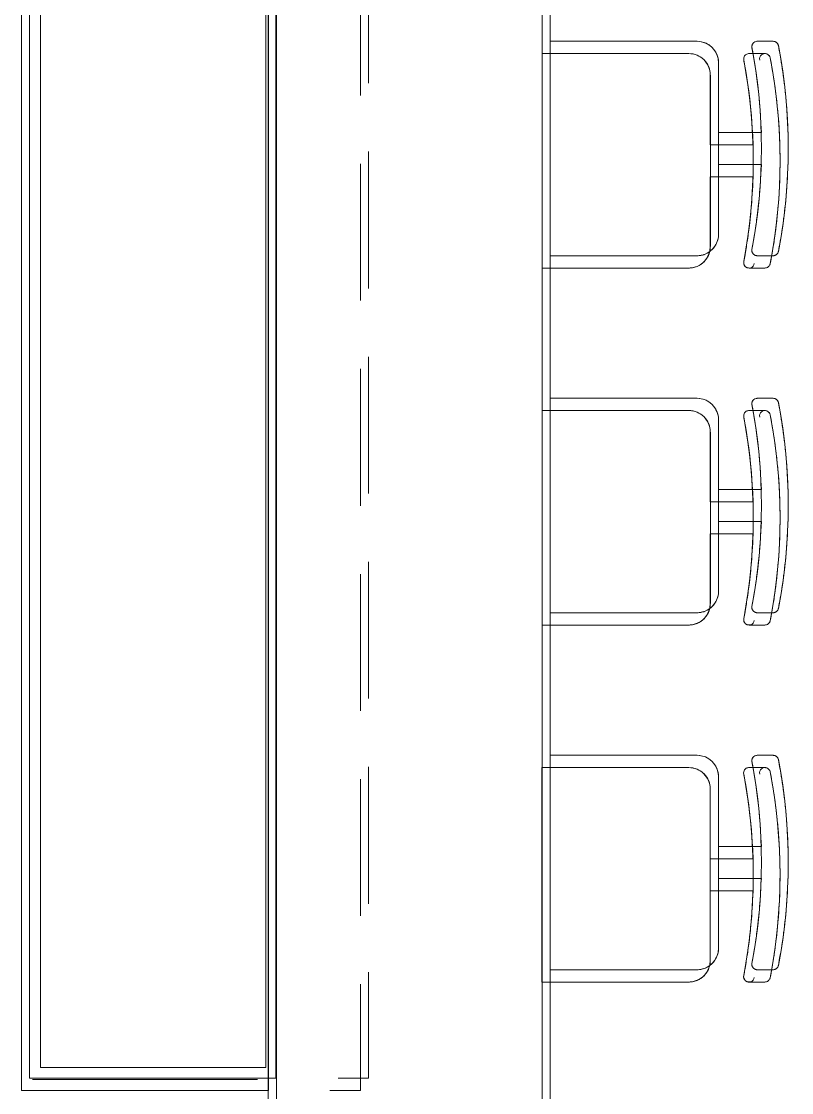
# Model space of a CAD drawing. Extents: x -14.2 to 52.3, y 3.7 to 90.9.
# Drawn here: x 34.271 to 35.678, y 22 to 23.959 of the extents above; entities that cross this region are included whole.
import ezdxf

# ---------------------------------------------------------------- set-up
doc = ezdxf.new("R2010")
doc.units = 0
for name, pattern in [('limpo_PINI-PSG-PE-0102-LAZ-R00$0$IMPORT-DASHED2', [375, 250, -125]), ('limpo_PINI-PSG-PE-0102-LAZ-R00$0$IMPORT-HIDDEN2 _2_', [187.5, 125, -62.5]), ('limpo_PINI-PSG-PE-0102-LAZ-R00$0$IMPORT-IMPORT-DASHED2 _2_', [0.375, 0.25, -0.125])]:
    doc.linetypes.add(name, pattern=pattern)
for name, color, linetype, lineweight in [('limpo_PINI-PSG-PE-0102-LAZ-R00$0$0-20', 7, 'Continuous', 5), ('limpo_PINI-PSG-PE-0102-LAZ-R00$0$ARQ_MOBILIÁRIO', 135, 'Continuous', 5), ('limpo_PINI-PSG-PE-0102-LAZ-R00$0$ARQ_PROJEÇÃO_ABAIXO', 2, 'limpo_PINI-PSG-PE-0102-LAZ-R00$0$IMPORT-HIDDEN2 _2_', 5), ('limpo_PINI-PSG-PE-0102-LAZ-R00$0$LAYOUT_AMB_LAZ_dwg', 8, 'Continuous', 5)]:
    doc.layers.add(name, color=color, linetype=linetype, lineweight=lineweight)
doc.layers.add('limpo_PINI-PSG-PE-0102-LAZ-R00$0$0-21', color=7, linetype='limpo_PINI-PSG-PE-0102-LAZ-R00$0$IMPORT-IMPORT-DASHED2 _2_', lineweight=5, true_color=0x999999)
doc.layers.add('limpo_PINI-PSG-PE-0102-LAZ-R00$0$0-8', color=7, linetype='Continuous', lineweight=5, true_color=0x999999)
doc.layers.add('limpo_PINI-PSG-PE-0102-LAZ-R00$0$XR_ARQT', color=7, linetype='Continuous')
doc.layers.add('XR_ARQT', color=7, linetype='Continuous')

# ---------------------------------------------------------------- blocks, each defined once
blk = doc.blocks.new('limpo_PINI-PSG-PE-0102-LAZ-R00$0$LAZ GERAL - PNE_dwg-25011385-009 - PRE - PAV_ LAZER - GERAL')
at = {"layer": 'limpo_PINI-PSG-PE-0102-LAZ-R00$0$0-20', "flags": 128}
blk.add_lwpolyline([(12.6593, -2.804), (13.1105, -2.804), (13.1105, 0.596), (12.6593, 0.596)], close=True, dxfattribs=at)
at = {"layer": 'limpo_PINI-PSG-PE-0102-LAZ-R00$0$0-21', "flags": 128}
blk.add_lwpolyline([(13.1093, 0.596), (13.2786, 0.596), (13.2786, -2.804), (13.1105, -2.804)], dxfattribs=at)
at = {"layer": 'limpo_PINI-PSG-PE-0102-LAZ-R00$0$0-8'}
for p, q in [((13.1102, 0.9335), (13.1102, -3.1415)), ((13.6103, 0.9335), (13.6103, -3.1415)), ((14.0176, -0.908), (13.9886, -0.908)), ((13.9179, -1.2608), (13.9179, -0.9472)), ((13.6103, -1.034), (13.6103, -1.174)), ((13.9179, -1.0746), (13.9963, -1.0746)), ((13.9179, -1.1334), (13.9963, -1.1334)), ((13.6103, -1.3), (13.8787, -1.3)), ((14.0177, -1.3001), (13.9886, -1.3001)), ((14.0176, -1.5607), (13.9886, -1.5607)), ((13.9179, -1.9136), (13.9179, -1.6)), ((13.9179, -1.7273), (13.9963, -1.7273)), ((13.9179, -1.7861), (13.9963, -1.7861)), ((13.6103, -1.9528), (13.8787, -1.9528)), ((14.0177, -1.9528), (13.9886, -1.9528)), ((14.0176, -2.2134), (13.9885, -2.2134)), ((13.9179, -2.5663), (13.9179, -2.2527)), ((13.9178, -2.38), (13.9962, -2.38)), ((13.9178, -2.4388), (13.9962, -2.4388)), ((13.6103, -2.6055), (13.8786, -2.6055)), ((14.0176, -2.6055), (13.9885, -2.6055))]:
    blk.add_line(p, q, dxfattribs=at)
at = {"layer": 'limpo_PINI-PSG-PE-0102-LAZ-R00$0$0-8', "flags": 128}
for points in [[(13.1093, -2.804), (13.1093, 0.596), (12.6593, 0.596), (12.6593, -2.804), (13.1105, -2.804), (13.1105, 0.596), (12.6593, 0.596), (12.6593, -2.804), (13.1105, -2.804)], [(13.0905, -2.784), (13.0905, 0.576), (12.6793, 0.576), (12.6793, -2.784), (13.0905, -2.784)], [(13.8787, -0.908), (13.6103, -0.908), (13.8787, -0.908), (13.8832, -0.9083), (13.8859, -0.9087), (13.8917, -0.9102), (13.8951, -0.9116), (13.8992, -0.9138), (13.9023, -0.9159), (13.9063, -0.9194), (13.9129, -0.9281), (13.9153, -0.9332), (13.917, -0.9388), (13.9176, -0.9425), (13.9179, -0.9472), (13.9179, -1.0746), (13.9963, -1.0746), (13.9953, -1.0588), (13.9945, -1.044), (13.9938, -1.0331), (13.9929, -1.0216), (13.9913, -1.0047), (13.9898, -0.9908), (13.9881, -0.9765), (13.9859, -0.9611), (13.9832, -0.9436), (13.9804, -0.9272), (13.9793, -0.9216), (13.9788, -0.9174), (13.979, -0.9161), (13.9796, -0.914), (13.9805, -0.9123), (13.9811, -0.9116), (13.9823, -0.9103), (13.9836, -0.9094), (13.9848, -0.9088), (13.9864, -0.9083), (13.9877, -0.908), (13.9886, -0.908), (14.0176, -0.908), (14.0187, -0.9081), (14.0196, -0.9082), (14.0212, -0.9087), (14.0221, -0.9091), (14.023, -0.9096), (14.0239, -0.9102), (14.0251, -0.9115), (14.0258, -0.9123), (14.0266, -0.9137), (14.0271, -0.9152), (14.0273, -0.9159), (14.0289, -0.9245), (14.0297, -0.9289), (14.0305, -0.9335), (14.0317, -0.9402), (14.0326, -0.9462), (14.0335, -0.9516), (14.0344, -0.9575), (14.0353, -0.9636), (14.0362, -0.9699), (14.0372, -0.9777), (14.0381, -0.985), (14.0385, -0.9878), (14.0388, -0.9911), (14.0391, -0.9937), (14.0394, -0.9963), (14.0397, -0.9987), (14.0399, -1.0012), (14.0403, -1.0043), (14.0407, -1.0088), (14.0411, -1.0123), (14.0414, -1.0159), (14.0417, -1.0194), (14.042, -1.0228), (14.0422, -1.0262), (14.0425, -1.029), (14.0427, -1.0321), (14.0429, -1.035), (14.0431, -1.0376), (14.0433, -1.0404), (14.0434, -1.0418), (14.0434, -1.0431), (14.0435, -1.0439), (14.0436, -1.0451), (14.0436, -1.0453), (14.0436, -1.0465), (14.0437, -1.0475), (14.0437, -1.0483), (14.0438, -1.0496), (14.0439, -1.0512), (14.044, -1.0524), (14.0441, -1.0557), (14.0443, -1.0599), (14.0445, -1.0633), (14.0446, -1.0675), (14.0448, -1.0709), (14.0449, -1.0751), (14.045, -1.0799), (14.0451, -1.0833), (14.0452, -1.0872), (14.0452, -1.0918), (14.0453, -1.0937), (14.0453, -1.104), (14.0452, -1.1153), (14.0452, -1.1201), (14.045, -1.127), (14.0447, -1.1389), (14.0441, -1.1519), (14.0438, -1.1592), (14.0434, -1.1646), (14.043, -1.1721), (14.0423, -1.1807), (14.0414, -1.1914), (14.0407, -1.1996), (14.04, -1.2059), (14.0393, -1.2127), (14.0386, -1.2192), (14.0383, -1.2218), (14.0379, -1.2245), (14.0376, -1.2271), (14.0373, -1.2296), (14.0369, -1.2325), (14.0367, -1.234), (14.0365, -1.2361), (14.0361, -1.2386), (14.0358, -1.2406), (14.0348, -1.2479), (14.0343, -1.2514), (14.0336, -1.2556), (14.0329, -1.2604), (14.0322, -1.2646), (14.0315, -1.2687), (14.0308, -1.2727), (14.0297, -1.2791), (14.0289, -1.2834), (14.0282, -1.2873), (14.0273, -1.2921), (14.027, -1.2932), (14.0268, -1.2938), (14.0264, -1.2947), (14.0257, -1.2958), (14.0251, -1.2966), (14.0245, -1.2973), (14.0239, -1.2978), (14.0233, -1.2982), (14.0228, -1.2986), (14.0221, -1.299), (14.0216, -1.2992), (14.0207, -1.2995), (14.0194, -1.2999), (14.0187, -1.3), (14.0177, -1.3001), (14.0177, -1.3), (13.9886, -1.3), (13.9878, -1.3), (13.9872, -1.2999), (13.9865, -1.2998), (13.9861, -1.2997), (13.9855, -1.2995), (13.9848, -1.2993), (13.9842, -1.299), (13.9836, -1.2986), (13.9824, -1.2979), (13.9817, -1.2972), (13.9809, -1.2963), (13.9804, -1.2956), (13.9801, -1.2951), (13.9798, -1.2946), (13.9795, -1.2939), (13.9792, -1.2931), (13.979, -1.2924), (13.9789, -1.2917), (13.9788, -1.2907), (13.9788, -1.29), (13.9788, -1.2893), (13.979, -1.2884), (13.9801, -1.2823), (13.9806, -1.2795), (13.9814, -1.2752), (13.982, -1.2719), (13.9826, -1.268), (13.9833, -1.2642), (13.9837, -1.2612), (13.9843, -1.2579), (13.9849, -1.2539), (13.9856, -1.2494), (13.9862, -1.2447), (13.9867, -1.2413), (13.9871, -1.2384), (13.9876, -1.2346), (13.9882, -1.2307), (13.9886, -1.2271), (13.9893, -1.2216), (13.9898, -1.2171), (13.9905, -1.2106), (13.9911, -1.2053), (13.9916, -1.2003), (13.9921, -1.1951), (13.9926, -1.1901), (13.993, -1.1844), (13.9935, -1.1789), (13.994, -1.172), (13.9944, -1.1651), (13.9949, -1.1573), (13.9952, -1.1504), (13.9956, -1.1422), (13.9963, -1.1334), (13.9179, -1.1334), (13.9179, -1.2608), (13.9176, -1.2655), (13.9171, -1.2687), (13.9164, -1.2715), (13.9155, -1.2742), (13.9143, -1.2772), (13.9127, -1.2804), (13.9113, -1.2825), (13.9097, -1.2848), (13.9075, -1.2874), (13.904, -1.2907), (13.9019, -1.2924), (13.899, -1.2944), (13.8974, -1.2953), (13.8961, -1.2959), (13.8949, -1.2965), (13.8936, -1.2971), (13.8918, -1.2978), (13.8908, -1.2981), (13.8897, -1.2985), (13.8888, -1.2987), (13.8873, -1.2991), (13.8856, -1.2994), (13.8844, -1.2996), (13.8829, -1.2998), (13.881, -1.3), (13.8796, -1.3), (13.8787, -1.3001), (13.6103, -1.3001), (13.6103, -0.908)], [(13.8787, -1.5607), (13.6103, -1.5607), (13.8787, -1.5607), (13.8832, -1.561), (13.8859, -1.5614), (13.8917, -1.5629), (13.8951, -1.5643), (13.8992, -1.5665), (13.9023, -1.5686), (13.9063, -1.5721), (13.9129, -1.5808), (13.9153, -1.586), (13.917, -1.5915), (13.9176, -1.5952), (13.9179, -1.5999), (13.9179, -1.7273), (13.9963, -1.7273), (13.9953, -1.7115), (13.9945, -1.6967), (13.9938, -1.6858), (13.9929, -1.6743), (13.9913, -1.6574), (13.9898, -1.6435), (13.9881, -1.6292), (13.9859, -1.6138), (13.9832, -1.5963), (13.9804, -1.5799), (13.9793, -1.5743), (13.9788, -1.5701), (13.979, -1.5688), (13.9796, -1.5667), (13.9805, -1.565), (13.9811, -1.5643), (13.9823, -1.563), (13.9836, -1.5621), (13.9848, -1.5615), (13.9864, -1.561), (13.9877, -1.5608), (13.9886, -1.5607), (14.0176, -1.5607), (14.0187, -1.5608), (14.0196, -1.5609), (14.0212, -1.5614), (14.0221, -1.5618), (14.023, -1.5623), (14.0239, -1.563), (14.0251, -1.5642), (14.0258, -1.5651), (14.0266, -1.5664), (14.0271, -1.5679), (14.0273, -1.5687), (14.0289, -1.5772), (14.0297, -1.5816), (14.0305, -1.5863), (14.0317, -1.5929), (14.0326, -1.5989), (14.0335, -1.6043), (14.0344, -1.6103), (14.0353, -1.6163), (14.0362, -1.6226), (14.0372, -1.6304), (14.0381, -1.6378), (14.0385, -1.6405), (14.0388, -1.6438), (14.0391, -1.6465), (14.0394, -1.649), (14.0397, -1.6515), (14.0399, -1.6539), (14.0403, -1.657), (14.0407, -1.6615), (14.0411, -1.665), (14.0414, -1.6686), (14.0417, -1.6721), (14.042, -1.6755), (14.0422, -1.6789), (14.0425, -1.6817), (14.0427, -1.6848), (14.0429, -1.6877), (14.0431, -1.6903), (14.0433, -1.6931), (14.0434, -1.6945), (14.0434, -1.6958), (14.0435, -1.6966), (14.0436, -1.6978), (14.0436, -1.698), (14.0436, -1.6992), (14.0437, -1.7002), (14.0437, -1.7011), (14.0438, -1.7023), (14.0439, -1.7039), (14.044, -1.7051), (14.0441, -1.7084), (14.0443, -1.7126), (14.0445, -1.716), (14.0446, -1.7202), (14.0448, -1.7236), (14.0449, -1.7278), (14.045, -1.7326), (14.0451, -1.736), (14.0452, -1.7399), (14.0452, -1.7445), (14.0453, -1.7464), (14.0453, -1.7567), (14.0452, -1.768), (14.0452, -1.7728), (14.045, -1.7797), (14.0447, -1.7916), (14.0441, -1.8046), (14.0438, -1.812), (14.0434, -1.8173), (14.043, -1.8248), (14.0423, -1.8334), (14.0414, -1.8441), (14.0407, -1.8523), (14.04, -1.8586), (14.0393, -1.8654), (14.0386, -1.8719), (14.0383, -1.8745), (14.0379, -1.8772), (14.0376, -1.8798), (14.0373, -1.8823), (14.0369, -1.8852), (14.0367, -1.8867), (14.0365, -1.8888), (14.0361, -1.8913), (14.0358, -1.8933), (14.0348, -1.9006), (14.0343, -1.9041), (14.0336, -1.9083), (14.0329, -1.9131), (14.0322, -1.9173), (14.0315, -1.9214), (14.0308, -1.9254), (14.0297, -1.9318), (14.0289, -1.9361), (14.0282, -1.9401), (14.0273, -1.9448), (14.027, -1.9459), (14.0268, -1.9465), (14.0264, -1.9475), (14.0257, -1.9485), (14.0251, -1.9494), (14.0245, -1.95), (14.0239, -1.9505), (14.0233, -1.9509), (14.0228, -1.9513), (14.0221, -1.9517), (14.0216, -1.9519), (14.0207, -1.9523), (14.0194, -1.9526), (14.0187, -1.9527), (14.0177, -1.9528), (14.0177, -1.9528), (13.9886, -1.9528), (13.9878, -1.9527), (13.9872, -1.9527), (13.9865, -1.9525), (13.9861, -1.9524), (13.9855, -1.9522), (13.9848, -1.952), (13.9842, -1.9517), (13.9836, -1.9514), (13.9824, -1.9506), (13.9817, -1.9499), (13.9809, -1.949), (13.9804, -1.9483), (13.9801, -1.9478), (13.9798, -1.9473), (13.9795, -1.9466), (13.9792, -1.9458), (13.979, -1.9451), (13.9789, -1.9444), (13.9788, -1.9434), (13.9788, -1.9427), (13.9788, -1.942), (13.979, -1.9411), (13.9801, -1.935), (13.9806, -1.9323), (13.9814, -1.9279), (13.982, -1.9247), (13.9826, -1.9207), (13.9833, -1.9169), (13.9837, -1.9139), (13.9843, -1.9106), (13.9849, -1.9066), (13.9856, -1.9021), (13.9862, -1.8974), (13.9867, -1.894), (13.9871, -1.8911), (13.9876, -1.8873), (13.9882, -1.8834), (13.9886, -1.8798), (13.9893, -1.8744), (13.9898, -1.8698), (13.9905, -1.8633), (13.9911, -1.858), (13.9916, -1.853), (13.9921, -1.8478), (13.9926, -1.8428), (13.993, -1.8371), (13.9935, -1.8316), (13.994, -1.8247), (13.9944, -1.8178), (13.9949, -1.81), (13.9952, -1.8031), (13.9956, -1.795), (13.9963, -1.7861), (13.9179, -1.7861), (13.9179, -1.9136), (13.9176, -1.9182), (13.9171, -1.9214), (13.9164, -1.9243), (13.9155, -1.9269), (13.9143, -1.9299), (13.9127, -1.9331), (13.9113, -1.9352), (13.9097, -1.9375), (13.9075, -1.9402), (13.904, -1.9435), (13.9019, -1.9451), (13.899, -1.9471), (13.8974, -1.948), (13.8961, -1.9487), (13.8949, -1.9492), (13.8936, -1.9498), (13.8918, -1.9505), (13.8908, -1.9508), (13.8897, -1.9512), (13.8888, -1.9514), (13.8873, -1.9518), (13.8856, -1.9521), (13.8844, -1.9523), (13.8829, -1.9525), (13.881, -1.9527), (13.8796, -1.9527), (13.8787, -1.9528), (13.6103, -1.9528), (13.6103, -1.5607)], [(13.8786, -2.2134), (13.6103, -2.2134), (13.8786, -2.2134), (13.8832, -2.2137), (13.8858, -2.2141), (13.8917, -2.2156), (13.8951, -2.217), (13.8992, -2.2192), (13.9023, -2.2213), (13.9063, -2.2248), (13.9129, -2.2335), (13.9153, -2.2387), (13.9169, -2.2443), (13.9176, -2.2479), (13.9178, -2.2526), (13.9178, -2.38), (13.9962, -2.38), (13.9952, -2.3642), (13.9944, -2.3494), (13.9937, -2.3385), (13.9928, -2.327), (13.9913, -2.3101), (13.9898, -2.2962), (13.988, -2.2819), (13.9859, -2.2665), (13.9832, -2.249), (13.9803, -2.2326), (13.9793, -2.227), (13.9788, -2.2228), (13.9789, -2.2215), (13.9795, -2.2194), (13.9805, -2.2177), (13.981, -2.217), (13.9823, -2.2157), (13.9835, -2.2148), (13.9847, -2.2142), (13.9863, -2.2137), (13.9876, -2.2135), (13.9885, -2.2134), (14.0176, -2.2134), (14.0186, -2.2135), (14.0196, -2.2136), (14.0211, -2.2141), (14.022, -2.2145), (14.023, -2.215), (14.0238, -2.2157), (14.0251, -2.2169), (14.0257, -2.2178), (14.0265, -2.2191), (14.0271, -2.2206), (14.0272, -2.2214), (14.0288, -2.2299), (14.0296, -2.2343), (14.0305, -2.239), (14.0316, -2.2456), (14.0326, -2.2516), (14.0335, -2.257), (14.0344, -2.263), (14.0352, -2.269), (14.0361, -2.2753), (14.0372, -2.2831), (14.0381, -2.2905), (14.0384, -2.2932), (14.0388, -2.2965), (14.0391, -2.2992), (14.0394, -2.3017), (14.0396, -2.3042), (14.0399, -2.3066), (14.0402, -2.3097), (14.0407, -2.3142), (14.041, -2.3178), (14.0413, -2.3213), (14.0416, -2.3248), (14.0419, -2.3283), (14.0422, -2.3316), (14.0424, -2.3345), (14.0426, -2.3375), (14.0428, -2.3404), (14.043, -2.343), (14.0432, -2.3458), (14.0433, -2.3472), (14.0434, -2.3485), (14.0434, -2.3494), (14.0435, -2.3505), (14.0435, -2.3507), (14.0436, -2.3519), (14.0436, -2.353), (14.0437, -2.3538), (14.0438, -2.3551), (14.0438, -2.3566), (14.0439, -2.3578), (14.0441, -2.3611), (14.0443, -2.3653), (14.0444, -2.3687), (14.0446, -2.3729), (14.0447, -2.3764), (14.0448, -2.3805), (14.045, -2.3853), (14.045, -2.3887), (14.0451, -2.3926), (14.0452, -2.3972), (14.0452, -2.3991), (14.0453, -2.4094), (14.0452, -2.4207), (14.0451, -2.4255), (14.045, -2.4324), (14.0446, -2.4444), (14.0441, -2.4574), (14.0437, -2.4647), (14.0434, -2.4701), (14.0429, -2.4775), (14.0423, -2.4861), (14.0414, -2.4969), (14.0406, -2.505), (14.04, -2.5113), (14.0393, -2.5181), (14.0385, -2.5246), (14.0382, -2.5272), (14.0379, -2.5299), (14.0376, -2.5326), (14.0373, -2.535), (14.0369, -2.5379), (14.0367, -2.5395), (14.0364, -2.5415), (14.0361, -2.544), (14.0358, -2.546), (14.0347, -2.5533), (14.0342, -2.5568), (14.0336, -2.561), (14.0328, -2.5658), (14.0322, -2.57), (14.0315, -2.5741), (14.0308, -2.5781), (14.0296, -2.5846), (14.0289, -2.5888), (14.0281, -2.5928), (14.0272, -2.5975), (14.027, -2.5986), (14.0267, -2.5992), (14.0263, -2.6002), (14.0257, -2.6012), (14.025, -2.6021), (14.0244, -2.6027), (14.0238, -2.6032), (14.0233, -2.6037), (14.0227, -2.604), (14.022, -2.6044), (14.0215, -2.6047), (14.0207, -2.605), (14.0194, -2.6053), (14.0186, -2.6054), (14.0176, -2.6055), (14.0176, -2.6055), (13.9885, -2.6055), (13.9878, -2.6054), (13.9872, -2.6054), (13.9865, -2.6052), (13.986, -2.6051), (13.9854, -2.605), (13.9847, -2.6047), (13.9842, -2.6044), (13.9835, -2.6041), (13.9824, -2.6033), (13.9816, -2.6026), (13.9808, -2.6017), (13.9804, -2.601), (13.9801, -2.6006), (13.9798, -2.6), (13.9794, -2.5993), (13.9792, -2.5985), (13.979, -2.5978), (13.9789, -2.5971), (13.9788, -2.5961), (13.9788, -2.5955), (13.9788, -2.5948), (13.9789, -2.5938), (13.9801, -2.5877), (13.9806, -2.585), (13.9813, -2.5806), (13.9819, -2.5774), (13.9826, -2.5735), (13.9832, -2.5696), (13.9837, -2.5666), (13.9842, -2.5633), (13.9848, -2.5594), (13.9855, -2.5548), (13.9862, -2.5501), (13.9867, -2.5467), (13.9871, -2.5438), (13.9876, -2.54), (13.9881, -2.5361), (13.9886, -2.5325), (13.9892, -2.5271), (13.9898, -2.5226), (13.9905, -2.516), (13.9911, -2.5108), (13.9916, -2.5057), (13.9921, -2.5005), (13.9925, -2.4955), (13.993, -2.4898), (13.9934, -2.4843), (13.9939, -2.4774), (13.9944, -2.4705), (13.9948, -2.4627), (13.9952, -2.4558), (13.9955, -2.4477), (13.9962, -2.4388), (13.9178, -2.4388), (13.9178, -2.5663), (13.9176, -2.5709), (13.917, -2.5741), (13.9164, -2.577), (13.9155, -2.5796), (13.9143, -2.5826), (13.9126, -2.5858), (13.9113, -2.588), (13.9097, -2.5902), (13.9074, -2.5929), (13.904, -2.5962), (13.9019, -2.5978), (13.899, -2.5998), (13.8974, -2.6007), (13.8961, -2.6014), (13.8949, -2.602), (13.8935, -2.6025), (13.8918, -2.6032), (13.8908, -2.6035), (13.8897, -2.6039), (13.8887, -2.6041), (13.8872, -2.6045), (13.8855, -2.6049), (13.8843, -2.6051), (13.8829, -2.6052), (13.8809, -2.6054), (13.8796, -2.6055), (13.8786, -2.6055), (13.6103, -2.6055), (13.6103, -2.2134)]]:
    blk.add_lwpolyline(points, dxfattribs=at)
at = {"layer": 'limpo_PINI-PSG-PE-0102-LAZ-R00$0$0-8'}
for centre, start, end in [((13.0064, -1.104), 349.2642, 10.7351), ((13.0064, -1.7567), 349.2642, 10.7351), ((13.0554, -2.4094), 349.0469, 10.9524)]:
    blk.add_arc(centre, 0.9899, start, end, dxfattribs=at)
for centre, major_axis, ratio, start_param, end_param in [((13.8787, -0.9472), (0.0114, 0.0375), 1, 5.006388, 6.577184), ((13.9886, -0.9178), (0.00758, 0.00621), 0.999999, 0.884093, 2.642258), ((14.0177, -0.9178), (-0.0046, 0.00866), 1, 4.415269, 5.794903), ((13.0554, -1.104), (0.3183, 0.9373), 1, 4.848629, 5.230953), ((13.8787, -1.2608), (0.0362, 0.015), 1, 4.319684, 5.890481), ((13.9886, -1.2902), (-0.00135, 0.00971), 1, 1.245287, 3.003452), ((14.0177, -1.2902), (0.00515, 0.00834), 1, 3.695165, 5.074799), ((13.8787, -1.5999), (-0.0333, 0.0206), 1, 3.695161, 5.265958), ((13.9886, -1.5705), (0.00693, 0.00693), 1, 0.785404, 2.54357), ((14.0177, -1.5705), (0.00287, 0.00937), 1, 5.200662, 6.580296), ((13.0554, -1.7567), (0.3183, 0.9373), 1, 4.848629, 5.230953), ((13.8787, -1.9135), (0.0392, 0), 1, 4.712376, 6.283173), ((13.9886, -1.943), (-0.00625, 0.00755), 1, 0.691714, 2.449879), ((14.0177, -1.943), (-0.0098, 0), 1, 1.570795, 2.950429), ((13.8786, -2.2526), (-0.015, 0.0362), 1, 4.319688, 5.890484), ((13.9886, -2.2232), (0.00905, 0.00375), 1, 1.178095, 2.93626), ((13.0064, -2.4094), (0.6795, 0.7198), 1, 5.281611, 5.656348), ((14.0176, -2.2232), (0.00378, 0.00904), 1, 5.299364, 6.678998), ((13.8786, -2.5663), (-0.015, 0.0362), 1, 2.748897, 4.319693), ((13.9886, -2.5957), (-0.00289, 0.00937), 1, 1.08441, 2.842575), ((14.0176, -2.5957), (0.00834, 0.00515), 0.999999, 4.158814, 5.538448)]:
    blk.add_ellipse(centre, major_axis=major_axis, ratio=ratio, start_param=start_param, end_param=end_param, dxfattribs=at)
blk = doc.blocks.new('limpo_PINI-PSG-PE-0102-LAZ-R00$0$LAYOUT_AMB_LAZ_dwg-2867451-5PPE_008_LAZER__P_A_0_09_')
at = {"color": 9, "lineweight": 5}
blk.add_line((42824.3, 16244.6), (43235.6, 16244.6), dxfattribs=at)
at = {"color": 9, "lineweight": 5, "flags": 128}
for points in [[(42804.3, 19624.6), (42804.3, 16224.6), (43255.6, 16224.6), (43255.6, 19624.6)], [(43755.4, 18120.6), (44023.7, 18120.6), (44028.3, 18120.3), (44030.9, 18119.9), (44036.8, 18118.4), (44040.2, 18117), (44044.3, 18114.8), (44047.4, 18112.7), (44051.4, 18109.2), (44058, 18100.5), (44060.4, 18095.3), (44062, 18089.7), (44062.7, 18086.1), (44062.9, 18081.4), (44062.9, 17954), (44141.3, 17954), (44140.3, 17969.8), (44139.5, 17984.6), (44138.8, 17995.5), (44137.9, 18007), (44136.4, 18023.9), (44134.9, 18037.8), (44133.1, 18052.1), (44131, 18067.5), (44128.3, 18085), (44125.4, 18101.4), (44124.4, 18107), (44123.9, 18111.2), (44124, 18112.5), (44124.6, 18114.6), (44125.6, 18116.3), (44126.1, 18117), (44127.4, 18118.3), (44128.6, 18119.2), (44129.8, 18119.8), (44131.4, 18120.3), (44132.7, 18120.5), (44133.6, 18120.6), (44162.7, 18120.6), (44163.7, 18120.5), (44164.7, 18120.4), (44166.2, 18119.9), (44167.1, 18119.5), (44168.1, 18119), (44168.9, 18118.3), (44170.2, 18117.1), (44170.8, 18116.2), (44171.6, 18114.9), (44172.2, 18113.4), (44172.3, 18112.6), (44173.9, 18104.1), (44174.7, 18099.7), (44175.6, 18095), (44176.7, 18088.4), (44177.7, 18082.4), (44178.5, 18077), (44179.5, 18071), (44180.3, 18065), (44181.2, 18058.7), (44182.3, 18050.9), (44183.2, 18043.5), (44183.5, 18040.8), (44183.9, 18037.5), (44184.2, 18034.8), (44184.5, 18032.3), (44184.7, 18029.8), (44185, 18027.4), (44185.3, 18024.3), (44185.8, 18019.8), (44186.1, 18016.2), (44186.4, 18012.7), (44186.7, 18009.2), (44187, 18005.7), (44187.3, 18002.4), (44187.5, 17999.5), (44187.7, 17996.5), (44187.9, 17993.6), (44188.1, 17991), (44188.3, 17988.2), (44188.4, 17986.8), (44188.5, 17985.5), (44188.5, 17984.6), (44188.6, 17983.5), (44188.6, 17983.3), (44188.7, 17982.1), (44188.7, 17981), (44188.8, 17980.2), (44188.9, 17978.9), (44188.9, 17977.4), (44189, 17976.2), (44189.2, 17972.9), (44189.4, 17968.7), (44189.5, 17965.3), (44189.7, 17961.1), (44189.8, 17957.6), (44189.9, 17953.5), (44190.1, 17948.7), (44190.1, 17945.3), (44190.2, 17941.4), (44190.3, 17936.8), (44190.3, 17934.9), (44190.4, 17924.6), (44190.3, 17913.3), (44190.2, 17908.5), (44190.1, 17901.6), (44189.7, 17889.6), (44189.2, 17876.6), (44188.8, 17869.3), (44188.5, 17863.9), (44188, 17856.5), (44187.4, 17847.9), (44186.5, 17837.1), (44185.7, 17829), (44185.1, 17822.7), (44184.4, 17815.9), (44183.6, 17809.4), (44183.3, 17806.8), (44183, 17804.1), (44182.7, 17801.4), (44182.4, 17799), (44182, 17796.1), (44181.8, 17794.5), (44181.5, 17792.5), (44181.2, 17790), (44180.9, 17788), (44179.8, 17780.7), (44179.3, 17777.2), (44178.7, 17773), (44177.9, 17768.2), (44177.2, 17764), (44176.6, 17759.9), (44175.9, 17755.9), (44174.7, 17749.4), (44174, 17745.2), (44173.2, 17741.2), (44172.3, 17736.5), (44172.1, 17735.4), (44171.8, 17734.8), (44171.4, 17733.8), (44170.8, 17732.8), (44170.1, 17731.9), (44169.5, 17731.3), (44168.9, 17730.8), (44168.4, 17730.3), (44167.8, 17730), (44167.1, 17729.6), (44166.6, 17729.4), (44165.8, 17729), (44164.5, 17728.7), (44163.7, 17728.6), (44162.7, 17728.5), (44162.7, 17728.5), (44133.6, 17728.5), (44132.9, 17728.6), (44132.3, 17728.6), (44131.6, 17728.8), (44131.1, 17728.9), (44130.5, 17729), (44129.8, 17729.3), (44129.3, 17729.6), (44128.6, 17729.9), (44127.5, 17730.7), (44126.7, 17731.4), (44125.9, 17732.3), (44125.5, 17733), (44125.2, 17733.4), (44124.9, 17734), (44124.5, 17734.7), (44124.3, 17735.5), (44124.1, 17736.2), (44124, 17736.9), (44123.9, 17737.9), (44123.9, 17738.5), (44123.9, 17739.2), (44124, 17740.2), (44125.2, 17746.3), (44125.7, 17749), (44126.4, 17753.4), (44127, 17756.6), (44127.7, 17760.5), (44128.3, 17764.4), (44128.8, 17767.4), (44129.3, 17770.7), (44129.9, 17774.6), (44130.6, 17779.2), (44131.3, 17783.9), (44131.8, 17787.3), (44132.2, 17790.2), (44132.7, 17794), (44133.2, 17797.9), (44133.7, 17801.5), (44134.3, 17806.9), (44134.9, 17811.4), (44135.6, 17818), (44136.2, 17823.2), (44136.7, 17828.3), (44137.2, 17833.5), (44137.6, 17838.5), (44138.1, 17844.2), (44138.5, 17849.7), (44139, 17856.6), (44139.5, 17863.5), (44139.9, 17871.3), (44140.3, 17878.2), (44140.6, 17886.3), (44141.3, 17895.2), (44062.9, 17895.2), (44062.9, 17767.7), (44062.7, 17763.1), (44062.1, 17759.9), (44061.4, 17757), (44060.6, 17754.4), (44059.4, 17751.4), (44057.7, 17748.2), (44056.4, 17746), (44054.8, 17743.8), (44052.5, 17741.1), (44049.1, 17737.8), (44047, 17736.2), (44044.1, 17734.2), (44042.5, 17733.3), (44041.2, 17732.6), (44040, 17732), (44038.6, 17731.5), (44036.9, 17730.8), (44035.9, 17730.5), (44034.8, 17730.1), (44033.8, 17729.9), (44032.3, 17729.5), (44030.6, 17729.1), (44029.4, 17728.9), (44028, 17728.8), (44026, 17728.6), (44024.7, 17728.5), (44023.7, 17728.5), (43755.4, 17728.5), (43755.4, 18120.6)], [(43755.4, 17467.9), (44023.7, 17467.9), (44028.3, 17467.6), (44030.9, 17467.2), (44036.8, 17465.6), (44040.2, 17464.3), (44044.3, 17462.1), (44047.4, 17460), (44051.4, 17456.4), (44058, 17447.7), (44060.4, 17442.6), (44062, 17437), (44062.7, 17433.4), (44062.9, 17428.7), (44062.9, 17301.2), (44141.3, 17301.2), (44140.3, 17317.1), (44139.5, 17331.9), (44138.8, 17342.8), (44137.9, 17354.2), (44136.4, 17371.2), (44134.9, 17385), (44133.1, 17399.3), (44131, 17414.8), (44128.3, 17432.3), (44125.4, 17448.7), (44124.4, 17454.3), (44123.9, 17458.5), (44124, 17459.8), (44124.6, 17461.9), (44125.6, 17463.6), (44126.1, 17464.3), (44127.4, 17465.6), (44128.6, 17466.5), (44129.8, 17467.1), (44131.4, 17467.6), (44132.7, 17467.8), (44133.6, 17467.9), (44162.7, 17467.9), (44163.7, 17467.8), (44164.7, 17467.7), (44166.2, 17467.2), (44167.1, 17466.8), (44168.1, 17466.3), (44168.9, 17465.6), (44170.2, 17464.4), (44170.8, 17463.5), (44171.6, 17462.2), (44172.2, 17460.7), (44172.3, 17459.9), (44173.9, 17451.4), (44174.7, 17447), (44175.6, 17442.3), (44176.7, 17435.6), (44177.7, 17429.7), (44178.5, 17424.3), (44179.5, 17418.3), (44180.3, 17412.3), (44181.2, 17406), (44182.3, 17398.2), (44183.2, 17390.8), (44183.5, 17388.1), (44183.9, 17384.8), (44184.2, 17382.1), (44184.5, 17379.6), (44184.7, 17377.1), (44185, 17374.7), (44185.3, 17371.6), (44185.8, 17367), (44186.1, 17363.5), (44186.4, 17360), (44186.7, 17356.5), (44187, 17353), (44187.3, 17349.7), (44187.5, 17346.8), (44187.7, 17343.8), (44187.9, 17340.9), (44188.1, 17338.2), (44188.3, 17335.5), (44188.4, 17334), (44188.5, 17332.8), (44188.5, 17331.9), (44188.6, 17330.8), (44188.6, 17330.6), (44188.7, 17329.4), (44188.7, 17328.3), (44188.8, 17327.5), (44188.9, 17326.2), (44188.9, 17324.7), (44189, 17323.5), (44189.2, 17320.2), (44189.4, 17316), (44189.5, 17312.6), (44189.7, 17308.4), (44189.8, 17304.9), (44189.9, 17300.7), (44190.1, 17296), (44190.1, 17292.6), (44190.2, 17288.7), (44190.3, 17284), (44190.3, 17282.2), (44190.4, 17271.8), (44190.3, 17260.6), (44190.2, 17255.8), (44190.1, 17248.9), (44189.7, 17236.9), (44189.2, 17223.9), (44188.8, 17216.6), (44188.5, 17211.2), (44188, 17203.8), (44187.4, 17195.2), (44186.5, 17184.4), (44185.7, 17176.3), (44185.1, 17170), (44184.4, 17163.2), (44183.6, 17156.6), (44183.3, 17154.1), (44183, 17151.4), (44182.7, 17148.7), (44182.4, 17146.3), (44182, 17143.3), (44181.8, 17141.8), (44181.5, 17139.7), (44181.2, 17137.3), (44180.9, 17135.3), (44179.8, 17128), (44179.3, 17124.5), (44178.7, 17120.3), (44177.9, 17115.4), (44177.2, 17111.3), (44176.6, 17107.2), (44175.9, 17103.2), (44174.7, 17096.7), (44174, 17092.5), (44173.2, 17088.5), (44172.3, 17083.8), (44172.1, 17082.7), (44171.8, 17082.1), (44171.4, 17081.1), (44170.8, 17080.1), (44170.1, 17079.2), (44169.5, 17078.6), (44168.9, 17078.1), (44168.4, 17077.6), (44167.8, 17077.3), (44167.1, 17076.9), (44166.6, 17076.6), (44165.8, 17076.3), (44164.5, 17076), (44163.7, 17075.9), (44162.7, 17075.8), (44162.7, 17075.8), (44133.6, 17075.8), (44132.9, 17075.9), (44132.3, 17075.9), (44131.6, 17076), (44131.1, 17076.2), (44130.5, 17076.3), (44129.8, 17076.6), (44129.3, 17076.9), (44128.6, 17077.2), (44127.5, 17078), (44126.7, 17078.7), (44125.9, 17079.6), (44125.5, 17080.3), (44125.2, 17080.7), (44124.9, 17081.3), (44124.5, 17082), (44124.3, 17082.8), (44124.1, 17083.5), (44124, 17084.2), (44123.9, 17085.2), (44123.9, 17085.8), (44123.9, 17086.5), (44124, 17087.5), (44125.2, 17093.6), (44125.7, 17096.3), (44126.4, 17100.6), (44127, 17103.9), (44127.7, 17107.8), (44128.3, 17111.7), (44128.8, 17114.7), (44129.3, 17118), (44129.9, 17121.9), (44130.6, 17126.4), (44131.3, 17131.1), (44131.8, 17134.6), (44132.2, 17137.5), (44132.7, 17141.2), (44133.2, 17145.2), (44133.7, 17148.8), (44134.3, 17154.2), (44134.9, 17158.7), (44135.6, 17165.3), (44136.2, 17170.5), (44136.7, 17175.5), (44137.2, 17180.8), (44137.6, 17185.8), (44138.1, 17191.4), (44138.5, 17197), (44139, 17203.9), (44139.5, 17210.7), (44139.9, 17218.6), (44140.3, 17225.4), (44140.6, 17233.6), (44141.3, 17242.5), (44062.9, 17242.5), (44062.9, 17115), (44062.7, 17110.4), (44062.1, 17107.2), (44061.4, 17104.3), (44060.6, 17101.7), (44059.4, 17098.6), (44057.7, 17095.5), (44056.4, 17093.3), (44054.8, 17091.1), (44052.5, 17088.4), (44049.1, 17085.1), (44047, 17083.5), (44044.1, 17081.5), (44042.5, 17080.6), (44041.2, 17079.9), (44040, 17079.3), (44038.6, 17078.8), (44036.9, 17078.1), (44035.9, 17077.8), (44034.8, 17077.4), (44033.8, 17077.1), (44032.3, 17076.8), (44030.6, 17076.4), (44029.4, 17076.2), (44028, 17076.1), (44026, 17075.9), (44024.7, 17075.8), (44023.7, 17075.8), (43755.4, 17075.8), (43755.4, 17467.9)], [(43755.3, 16815.1), (44023.7, 16815.1), (44028.2, 16814.9), (44030.9, 16814.5), (44036.7, 16812.9), (44040.1, 16811.5), (44044.2, 16809.3), (44047.3, 16807.2), (44051.3, 16803.7), (44057.9, 16795), (44060.3, 16789.9), (44062, 16784.3), (44062.6, 16780.6), (44062.9, 16775.9), (44062.9, 16648.5), (44141.3, 16648.5), (44140.3, 16664.4), (44139.5, 16679.2), (44138.8, 16690.1), (44137.9, 16701.5), (44136.3, 16718.5), (44134.8, 16732.3), (44133.1, 16746.6), (44130.9, 16762.1), (44128.2, 16779.5), (44125.4, 16796), (44124.3, 16801.6), (44123.8, 16805.8), (44124, 16807.1), (44124.6, 16809.2), (44125.5, 16810.9), (44126.1, 16811.6), (44127.3, 16812.9), (44128.6, 16813.8), (44129.7, 16814.4), (44131.4, 16814.9), (44132.7, 16815.1), (44133.6, 16815.1), (44162.6, 16815.1), (44163.7, 16815.1), (44164.6, 16814.9), (44166.2, 16814.5), (44167.1, 16814.1), (44168, 16813.6), (44168.9, 16812.9), (44170.1, 16811.7), (44170.8, 16810.8), (44171.6, 16809.5), (44172.1, 16807.9), (44172.3, 16807.2), (44173.9, 16798.7), (44174.7, 16794.3), (44175.5, 16789.6), (44176.7, 16782.9), (44177.6, 16777), (44178.5, 16771.6), (44179.4, 16765.6), (44180.3, 16759.6), (44181.2, 16753.3), (44182.2, 16745.5), (44183.1, 16738.1), (44183.5, 16735.4), (44183.8, 16732.1), (44184.1, 16729.4), (44184.4, 16726.8), (44184.7, 16724.4), (44184.9, 16722), (44185.3, 16718.9), (44185.7, 16714.3), (44186, 16710.8), (44186.4, 16707.3), (44186.7, 16703.8), (44187, 16700.3), (44187.2, 16697), (44187.5, 16694.1), (44187.7, 16691.1), (44187.9, 16688.1), (44188.1, 16685.5), (44188.3, 16682.7), (44188.3, 16681.3), (44188.4, 16680.1), (44188.5, 16679.2), (44188.5, 16678.1), (44188.6, 16677.8), (44188.6, 16676.6), (44188.7, 16675.6), (44188.7, 16674.8), (44188.8, 16673.5), (44188.9, 16671.9), (44189, 16670.8), (44189.1, 16667.4), (44189.3, 16663.3), (44189.5, 16659.8), (44189.6, 16655.6), (44189.8, 16652.2), (44189.9, 16648), (44190, 16643.3), (44190.1, 16639.8), (44190.2, 16636), (44190.2, 16631.3), (44190.3, 16629.5), (44190.3, 16619.1), (44190.2, 16607.8), (44190.2, 16603.1), (44190, 16596.2), (44189.7, 16584.2), (44189.1, 16571.2), (44188.8, 16563.9), (44188.4, 16558.5), (44188, 16551.1), (44187.3, 16542.5), (44186.4, 16531.7), (44185.7, 16523.6), (44185, 16517.3), (44184.3, 16510.5), (44183.6, 16503.9), (44183.3, 16501.4), (44182.9, 16498.7), (44182.6, 16496), (44182.3, 16493.6), (44181.9, 16490.6), (44181.7, 16489.1), (44181.4, 16487), (44181.1, 16484.6), (44180.8, 16482.5), (44179.8, 16475.2), (44179.3, 16471.7), (44178.6, 16467.5), (44177.9, 16462.7), (44177.2, 16458.6), (44176.5, 16454.5), (44175.8, 16450.5), (44174.7, 16444), (44173.9, 16439.7), (44173.2, 16435.8), (44172.3, 16431.1), (44172, 16430), (44171.8, 16429.4), (44171.4, 16428.4), (44170.7, 16427.4), (44170.1, 16426.5), (44169.5, 16425.9), (44168.9, 16425.4), (44168.3, 16424.9), (44167.8, 16424.6), (44167.1, 16424.2), (44166.6, 16423.9), (44165.7, 16423.6), (44164.4, 16423.3), (44163.7, 16423.2), (44162.7, 16423.1), (44162.6, 16423.1), (44133.6, 16423.1), (44132.8, 16423.1), (44132.2, 16423.2), (44131.5, 16423.3), (44131.1, 16423.4), (44130.5, 16423.6), (44129.8, 16423.9), (44129.2, 16424.1), (44128.6, 16424.5), (44127.4, 16425.3), (44126.7, 16426), (44125.9, 16426.9), (44125.4, 16427.5), (44125.1, 16428), (44124.8, 16428.6), (44124.5, 16429.3), (44124.2, 16430.1), (44124, 16430.7), (44123.9, 16431.5), (44123.8, 16432.5), (44123.8, 16433.1), (44123.8, 16433.8), (44124, 16434.7), (44125.1, 16440.9), (44125.6, 16443.6), (44126.4, 16447.9), (44127, 16451.2), (44127.6, 16455.1), (44128.3, 16459), (44128.7, 16462), (44129.3, 16465.2), (44129.9, 16469.2), (44130.6, 16473.7), (44131.2, 16478.4), (44131.7, 16481.9), (44132.1, 16484.8), (44132.6, 16488.5), (44133.2, 16492.4), (44133.6, 16496), (44134.3, 16501.5), (44134.8, 16506), (44135.5, 16512.6), (44136.1, 16517.8), (44136.6, 16522.8), (44137.1, 16528.1), (44137.5, 16533.1), (44138, 16538.7), (44138.5, 16544.3), (44139, 16551.2), (44139.4, 16558), (44139.9, 16565.9), (44140.2, 16572.7), (44140.6, 16580.9), (44141.3, 16589.7), (44062.9, 16589.7), (44062.9, 16462.3), (44062.6, 16457.6), (44062.1, 16454.5), (44061.4, 16451.6), (44060.5, 16448.9), (44059.3, 16445.9), (44057.7, 16442.8), (44056.3, 16440.6), (44054.7, 16438.4), (44052.5, 16435.7), (44049, 16432.4), (44046.9, 16430.8), (44044, 16428.8), (44042.4, 16427.9), (44041.1, 16427.2), (44039.9, 16426.6), (44038.6, 16426), (44036.8, 16425.4), (44035.8, 16425), (44034.7, 16424.7), (44033.8, 16424.4), (44032.3, 16424.1), (44030.6, 16423.7), (44029.4, 16423.5), (44027.9, 16423.3), (44026, 16423.2), (44024.6, 16423.1), (44023.7, 16423.1), (43755.3, 16423.1), (43755.3, 16815.1)]]:
    blk.add_lwpolyline(points, dxfattribs=at)
at = {"layer": 'limpo_PINI-PSG-PE-0102-LAZ-R00$0$ARQ_MOBILIÁRIO', "color": 9}
for p, q in [((43255.2, 19962.1), (43255.2, 15887)), ((43755.4, 19962.1), (43755.4, 15887)), ((44023.7, 18120.6), (43755.4, 18120.6)), ((44162.7, 18120.6), (44133.6, 18120.6)), ((44063, 17767.7), (44063, 18081.3)), ((44062.9, 17954), (44141.3, 17954)), ((44062.9, 17895.2), (44141.3, 17895.2)), ((43755.4, 17728.5), (44023.7, 17728.5)), ((44162.7, 17728.5), (44133.6, 17728.5)), ((44023.7, 17467.9), (43755.4, 17467.9)), ((44162.7, 17467.8), (44133.6, 17467.8)), ((44063, 17115), (44063, 17428.6)), ((44062.9, 17301.2), (44141.3, 17301.2)), ((44062.9, 17242.4), (44141.3, 17242.4)), ((43755.4, 17075.8), (44023.7, 17075.8)), ((44162.7, 17075.8), (44133.6, 17075.8)), ((44023.7, 16815.1), (43755.3, 16815.1)), ((44162.6, 16815.1), (44133.6, 16815.1)), ((44062.9, 16462.3), (44062.9, 16775.9)), ((44062.9, 16648.5), (44141.3, 16648.5)), ((44062.9, 16589.7), (44141.3, 16589.7)), ((43755.3, 16423.1), (44023.7, 16423.1)), ((44162.7, 16423.1), (44133.6, 16423.1))]:
    blk.add_line(p, q, dxfattribs=at)
at = {"layer": 'limpo_PINI-PSG-PE-0102-LAZ-R00$0$ARQ_MOBILIÁRIO', "color": 9, "flags": 128}
blk.add_lwpolyline([(43254.3, 19624.6), (42804.3, 19624.6), (42804.3, 16224.6), (43255.6, 16224.6)], dxfattribs=at)
at = {"layer": 'limpo_PINI-PSG-PE-0102-LAZ-R00$0$ARQ_MOBILIÁRIO', "color": 9}
for centre, radius, start, end in [((44023.7, 18081.4), 39.2, 359.9996, 89.9996), ((44162.7, 18110.8), 9.8, 10.9524, 191.9409), ((43151.4, 17924.6), 989.9, 349.2642, 10.7351), ((43200.5, 17924.6), 989.9, 349.0469, 10.9524), ((44023.7, 17767.7), 39.2, 269.9996, 359.9996), ((44133.7, 17738.3), 9.8, 169.2642, 349.5043), ((44023.7, 17428.7), 39.2, 359.9996, 89.9996), ((43151.4, 17271.8), 989.9, 349.2642, 10.7351), ((44162.7, 17458.1), 9.8, 10.9524, 191.9409), ((43200.5, 17271.8), 989.9, 349.0469, 10.9524), ((44023.7, 17115), 39.2, 269.9996, 359.9996), ((44133.7, 17085.6), 9.8, 169.2642, 349.5043), ((44023.7, 16775.9), 39.2, 359.9996, 89.9996), ((43151.4, 16619.1), 989.9, 349.2642, 10.7351), ((44162.7, 16805.4), 9.8, 10.9524, 191.9409), ((43200.4, 16619.1), 989.9, 349.0469, 10.9524), ((44023.7, 16462.3), 39.2, 269.9996, 359.9996), ((44133.6, 16432.9), 9.8, 169.2642, 349.5043)]:
    blk.add_arc(centre, radius, start, end, dxfattribs=at)
at = {"layer": 'limpo_PINI-PSG-PE-0102-LAZ-R00$0$ARQ_PROJEÇÃO_ABAIXO', "color": 9, "linetype": 'limpo_PINI-PSG-PE-0102-LAZ-R00$0$IMPORT-DASHED2', "flags": 128}
blk.add_lwpolyline([(43254.3, 19624.6), (43423.6, 19624.6), (43423.6, 16224.6), (43255.6, 16224.6)], dxfattribs=at)
blk = doc.blocks.new('limpo_PINI-PSG-PE-0102-LAZ-R00$0$A$C745163c0')
at = {"layer": 'limpo_PINI-PSG-PE-0102-LAZ-R00$0$LAYOUT_AMB_LAZ_dwg', "color": 9}
blk.add_blockref('limpo_PINI-PSG-PE-0102-LAZ-R00$0$LAYOUT_AMB_LAZ_dwg-2867451-5PPE_008_LAZER__P_A_0_09_', (-22615.1, -15829.6), dxfattribs=at)
blk = doc.blocks.new('limpo_PINI-PSG-PE-0102-LAZ-R00')
at = {"layer": 'limpo_PINI-PSG-PE-0102-LAZ-R00$0$XR_ARQT', "xscale": 0.001000000000038553, "yscale": 0.001000000000038553, "zscale": 0.001000000000038553}
blk.add_blockref('limpo_PINI-PSG-PE-0102-LAZ-R00$0$A$C745163c0', (14.124, 21.592), dxfattribs=at)
at = {"layer": 'limpo_PINI-PSG-PE-0102-LAZ-R00$0$XR_ARQT'}
blk.add_blockref('limpo_PINI-PSG-PE-0102-LAZ-R00$0$LAZ GERAL - PNE_dwg-25011385-009 - PRE - PAV_ LAZER - GERAL', (21.6689, 24.8134), dxfattribs=at)

msp = doc.modelspace()

# ---------------------------------------------------------------- block references
at = {"layer": 'XR_ARQT'}
msp.add_blockref('limpo_PINI-PSG-PE-0102-LAZ-R00', (-0.0418, 0.017), dxfattribs=at)

doc.saveas('drawing.dxf')
